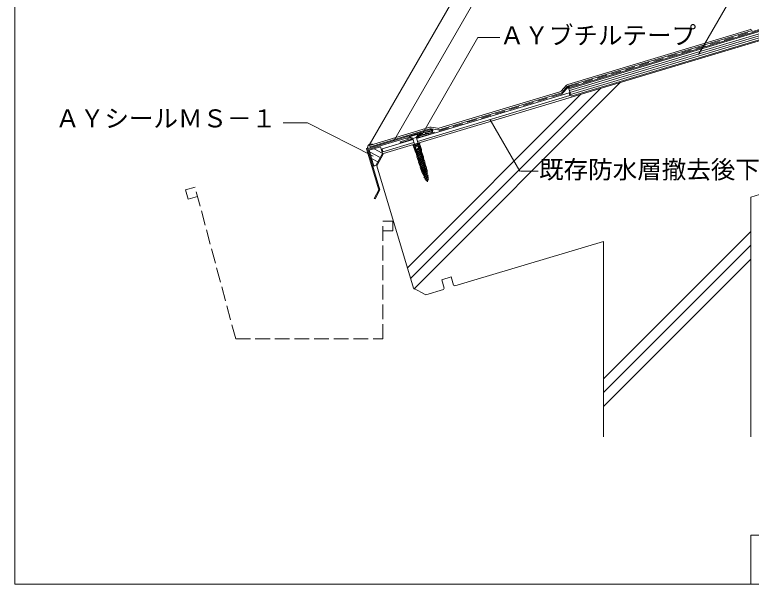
# Model space of a CAD drawing. Units: millimetres, scale not verified. Extents: x -675 to 675, y -471 to 460.
# Drawn here: x -675 to 76, y -440 to 140 of the extents above; entities that cross this region are included whole.
import ezdxf
from ezdxf.enums import TextEntityAlignment as Align

# ---------------------------------------------------------------- set-up
doc = ezdxf.new("R2010")
doc.units = ezdxf.units.MM
doc.header["$LTSCALE"] = 5
doc.linetypes.add('DASHED2', pattern=[3, 2, -1])
doc.linetypes.add('DASHED3', pattern=[4, 3, -1])
for name, color, linetype, lineweight in [('1-2_ハッチング', 6, 'Continuous', 9), ('1-3_断熱材', 5, 'DASHED2', 9), ('1-4_リベットルーフ', 3, 'Continuous', 9), ('1-5_ＦＬ鋼板・ディスク', 7, 'Continuous', 9), ('1-6_アンカー類', 7, 'Continuous', 9), ('1-7_設備', 5, 'DASHED3', 9), ('1-8_下地など', 30, 'Continuous', 18), ('1-A_元図・躯体', 7, 'Continuous', 9), ('E-0', 7, 'Continuous', 9), ('F-F', 7, 'Continuous', 9)]:
    doc.layers.add(name, color=color, linetype=linetype, lineweight=lineweight)
doc.styles.add('ＭＳ ゴシック', font='')
doc.styles.get('ＭＳ ゴシック').set_extended_font_data('MS Gothic')

msp = doc.modelspace()

# ---------------------------------------------------------------- linework, layer by layer
at = {"layer": '1-2_ハッチング', "color": 5}
for p, q in [((-253.365, 19.08), (-263.2, 16.13)), ((-272.265, 13.41), (-282.1, 10.46)), ((-282.1, 10.46), (-281.813, 9.502)), ((-281.813, 9.502), (-270.319, 12.95))]:
    msp.add_line(p, q, dxfattribs=at)
at = {"layer": '1-2_ハッチング'}
for p, q in [((-313.423, 0.373), (-302.592, -5.459)), ((-308.718, 3.518), (-300.548, -0.881)), ((-311.391, -6.4), (-304.963, -9.861)), ((-306.906, -13.47), (-300.398, -1.383)), ((-309.359, -13.173), (-308.127, -13.836)), ((-306.906, -13.47), (-309.075, -14.121))]:
    msp.add_line(p, q, dxfattribs=at)
at = {"layer": '1-2_ハッチング', "color": 5}
msp.add_lwpolyline([(-264.572, 14.674), (-253.078, 18.122), (-253.365, 19.08)], dxfattribs=at)
at = {"layer": '1-2_ハッチング', "color": 3}
for points in [[(-316.529, 3.407), (-316.441, 3.465), (-316.29, 3.566), (-316.144, 3.67), (-316.006, 3.78), (-315.877, 3.896), (-315.76, 4.022), (-315.7, 4.1), (-315.641, 4.189), (-315.554, 4.351), (-315.482, 4.523), (-315.423, 4.704), (-315.376, 4.891), (-315.336, 5.082), (-315.316, 5.193), (-315.296, 5.316), (-315.263, 5.527), (-315.229, 5.735), (-315.188, 5.939), (-315.137, 6.138), (-315.07, 6.329), (-315.023, 6.437), (-314.975, 6.529), (-314.88, 6.684), (-314.772, 6.833), (-314.655, 6.978), (-314.531, 7.12), (-314.405, 7.26), (-314.331, 7.34), (-314.295, 7.381), (-314.232, 7.45), (-314.168, 7.517), (-314.104, 7.583), (-314.037, 7.647), (-313.969, 7.707), (-313.928, 7.74), (-313.841, 7.802), (-313.683, 7.896), (-313.514, 7.974), (-313.337, 8.04)], [(-313.337, 8.04), (-313.155, 8.095), (-312.969, 8.141), (-312.86, 8.164), (-312.738, 8.188), (-312.527, 8.223), (-312.316, 8.249), (-312.107, 8.264), (-311.898, 8.266), (-311.691, 8.254), (-311.572, 8.24), (-311.462, 8.222), (-311.273, 8.181), (-311.086, 8.13), (-310.901, 8.071), (-310.715, 8.005), (-310.531, 7.936), (-310.424, 7.895)]]:
    msp.add_lwpolyline(points, dxfattribs=at)
at = {"layer": '1-2_ハッチング'}
msp.add_lwpolyline([(-309.075, -14.121), (-313.9, 1.964), (-302.434, 5.404), (-300.398, -1.383)], dxfattribs=at)
at = {"layer": '1-3_断熱材'}
for p, q in [((-110.106, 66.755), (116.426, 134.714)), ((-116.734, 60.008), (-111.48, 65.882)), ((-118.108, 59.135), (-250.631, 19.378)), ((-253.833, 19.462), (-262.514, 16.857)), ((-253.833, 19.462), (-250.631, 19.378))]:
    msp.add_line(p, q, dxfattribs=at)
for centre, start, end in [((-109.244, 63.882), 106.699, 138.18833), ((-118.97, 62.008), 286.699, 318.18833)]:
    msp.add_arc(centre, 3, start, end, dxfattribs=at)
at = {"layer": '1-4_リベットルーフ'}
for p, q in [((74.586, 124.772), (-111.499, 68.947)), ((75.433, 123.46), (-110.663, 67.632)), ((-112.873, 68.074), (-118.127, 62.2)), ((-119.501, 61.327), (-242.718, 24.362)), ((-112.037, 66.759), (-117.291, 60.885)), ((-118.665, 60.011), (-242.629, 22.823)), ((-251.963, 25.347), (-313.402, 6.916)), ((-251.874, 23.808), (-312.971, 5.479)), ((-244.103, 24.282), (-250.578, 25.428)), ((-244.014, 22.742), (-250.489, 23.889)), ((-312.971, 5.479), (-313.402, 6.916))]:
    msp.add_line(p, q, dxfattribs=at)
for centre, radius, start, end in [((74.011, 126.688), 2, 286.699, 318.97896), ((74.858, 125.376), 2, 286.699, 318.97896), ((-110.637, 66.074), 3, 106.699, 138.18833), ((-109.801, 64.759), 3, 106.699, 138.18833), ((-120.363, 64.2), 3, 286.699, 318.18833), ((-119.527, 62.885), 3, 286.699, 318.18833), ((-251.101, 22.474), 3, 79.96219, 106.699), ((-251.012, 20.934), 3, 79.96219, 106.699), ((-243.58, 27.236), 3, 259.96219, 286.699), ((-243.491, 25.696), 3, 259.96219, 286.699)]:
    msp.add_arc(centre, radius, start, end, dxfattribs=at)
at = {"layer": '1-5_ＦＬ鋼板・ディスク'}
for p, q in [((-316.515, 3.372), (-250.904, 23.055)), ((-270.684, 14.167), (-276.192, 15.469)), ((-264.937, 15.891), (-261.055, 20.01)), ((-264.937, 15.891), (-264.572, 14.674)), ((-264.572, 14.674), (-260.457, 19.041)), ((-260.457, 19.041), (-250.587, 22.001)), ((-250.314, 21.251), (-256.682, 20.164)), ((-256.682, 20.164), (-256.497, 19.08)), ((-250.042, 20.181), (-256.497, 19.08)), ((-315.145, 2.634), (-276.158, 14.33)), ((-270.319, 12.95), (-276.158, 14.33)), ((-270.684, 14.167), (-270.319, 12.95)), ((-304.031, -38.24), (-316.515, 3.372)), ((-302.847, -38.361), (-315.145, 2.634)), ((-307.804, -47.566), (-302.847, -38.361))]:
    msp.add_line(p, q, dxfattribs=at)
msp.add_lwpolyline([(-307.804, -47.566), (-308.772, -47.045), (-304.031, -38.24)], dxfattribs=at)
for radius, start in [(1.5, 286.699), (0.4, 293.29339)]:
    msp.add_arc((-250.473, 21.618), radius, start, 106.699, dxfattribs=at)
at = {"layer": '1-6_アンカー類'}
for p, q in [((-264.313, 19.032), (-272.934, 16.446)), ((-272.934, 16.446), (-272.721, 15.737)), ((-269.774, 14.15), (-272.721, 15.737)), ((-265.884, 15.011), (-269.409, 13.954)), ((-265.688, 15.376), (-264.101, 18.323)), ((-262.345, 9.6), (-269.385, 7.488)), ((-269.29, 13.557), (-266.076, 2.843)), ((-262.216, 9.169), (-269.256, 7.057)), ((-262.723, 8.129), (-268.259, 6.468)), ((-262.101, 7.794), (-262.819, 8.1)), ((-262.618, 7.43), (-262.819, 8.1)), ((-262.723, 8.129), (-262.216, 9.169)), ((-262.216, 9.169), (-262.345, 9.6)), ((-260.606, 2.813), (-262.101, 7.794)), ((-269.256, 7.057), (-269.385, 7.488)), ((-268.259, 6.468), (-269.256, 7.057)), ((-268.164, 6.497), (-268.595, 5.846)), ((-267.1, 0.865), (-268.595, 5.846)), ((-267.963, 5.827), (-268.164, 6.497)), ((-262.522, 7.459), (-268.058, 5.798)), ((-265.989, -1.098), (-268.058, 5.798)), ((-262.206, 6.405), (-267.742, 4.744)), ((-266.689, 4.33), (-267.541, 4.074)), ((-266.519, 3.858), (-267.397, 3.595)), ((-266.401, 3.372), (-267.254, 3.116)), ((-266.258, 2.893), (-267.11, 2.637)), ((-266.076, -0.811), (-267.1, 0.865)), ((-266.114, 2.414), (-266.966, 2.158)), ((-265.137, -0.843), (-266.89, 5)), ((-265.97, 1.935), (-266.823, 1.679)), ((-265.827, 1.456), (-266.679, 1.2)), ((-265.654, 0.881), (-266.507, 0.626)), ((-263.118, 3.73), (-266.221, 1.639)), ((-265.844, 2.913), (-265.589, 2.064)), ((-265.53, 6.556), (-265.731, 7.227)), ((-262.268, 2.115), (-265.675, -0.181)), ((-261.473, 2.01), (-265.675, -0.181)), ((-265.53, 6.556), (-265.348, 6.82)), ((-265.233, 0.695), (-265.493, 1.561)), ((-265.43, 1.533), (-265.043, 0.244)), ((-265.051, 6.7), (-265.348, 6.82)), ((-265.051, 6.7), (-265.252, 7.371)), ((-265.237, 2.778), (-263.733, 4.543)), ((-264.945, 0.781), (-265.233, 0.695)), ((-264.945, 0.781), (-265.205, 1.648)), ((-261.719, 0.298), (-265.125, -1.999)), ((-260.924, 0.193), (-265.125, -1.999)), ((-264.802, 0.302), (-265.089, 0.216)), ((-264.829, -0.651), (-265.089, 0.216)), ((-265.009, 2.584), (-263.504, 4.348)), ((-264.542, -0.565), (-264.802, 0.302)), ((-263.536, 5.479), (-263.681, 5.963)), ((-263.249, 5.565), (-263.394, 6.049)), ((-261.306, 0.307), (-263.058, 6.149)), ((-262.005, 5.735), (-262.857, 5.479)), ((-261.861, 5.256), (-262.714, 5)), ((-262.654, 3.403), (-262.268, 2.115)), ((-261.717, 4.777), (-262.57, 4.521)), ((-262.019, 3.83), (-262.551, 3.9)), ((-260.453, 0.562), (-262.522, 7.459)), ((-261.574, 4.298), (-262.426, 4.042)), ((-261.43, 3.819), (-262.283, 3.563)), ((-261.473, 2.01), (-262.268, 2.115)), ((-261.286, 3.34), (-262.139, 3.084)), ((-262.108, 1.583), (-261.722, 0.297)), ((-261.143, 2.861), (-261.995, 2.605)), ((-260.97, 2.286), (-261.823, 2.031)), ((-260.924, 0.193), (-261.719, 0.298)), ((-260.453, 0.562), (-261.306, 0.307)), ((-260.078, -3.296), (-261.306, 0.307)), ((-260.387, 0.373), (-261.247, 0.115)), ((-259.195, -3.027), (-260.608, 0.516)), ((-260.606, 2.813), (-260.539, 0.85)), ((-265.137, -0.843), (-265.989, -1.098)), ((-265.087, -1.036), (-265.941, -1.293)), ((-265.064, -4.788), (-265.835, -1.052)), ((-264.936, -1.618), (-265.819, -1.883)), ((-264.784, -2.199), (-265.697, -2.472)), ((-264.633, -2.78), (-265.575, -3.062)), ((-264.482, -3.361), (-265.454, -3.652)), ((-264.331, -3.942), (-265.332, -4.242)), ((-264.18, -4.523), (-265.218, -4.834)), ((-264.73, -6.463), (-265.218, -4.834)), ((-264.18, -4.523), (-265.137, -0.843)), ((-264.884, -0.287), (-264.498, -1.575)), ((-263.7, -6.154), (-264.73, -6.463)), ((-263.576, -6.534), (-264.597, -6.841)), ((-261.176, -1.524), (-264.583, -3.821)), ((-260.381, -1.629), (-264.583, -3.821)), ((-263.33, -10.219), (-264.575, -6.416)), ((-263.389, -7.105), (-264.41, -7.411)), ((-264.339, -2.104), (-263.952, -3.395)), ((-263.7, -6.154), (-264.183, -4.515)), ((-260.629, -3.347), (-264.036, -5.643)), ((-259.835, -3.452), (-264.036, -5.643)), ((-263.946, -1.526), (-261.718, -2.172)), ((-263.862, -1.238), (-261.635, -1.883)), ((-263.792, -3.927), (-263.405, -5.218)), ((-262.455, -9.956), (-263.7, -6.154)), ((-260.08, -5.165), (-263.487, -7.461)), ((-259.285, -5.269), (-263.487, -7.461)), ((-263.245, -5.75), (-262.859, -7.038)), ((-259.537, -6.987), (-262.944, -9.283)), ((-258.743, -7.092), (-262.944, -9.283)), ((-262.076, -7.758), (-260.572, -5.993)), ((-261.848, -7.953), (-260.344, -6.188)), ((-261.562, -0.237), (-261.176, -1.524)), ((-260.381, -1.629), (-261.176, -1.524)), ((-260.164, -0.186), (-261.047, -0.451)), ((-260.375, -5.057), (-261.039, -2.845)), ((-261.016, -2.057), (-260.629, -3.347)), ((-259.941, -0.746), (-260.854, -1.019)), ((-260.088, -4.971), (-260.752, -2.758)), ((-259.718, -1.305), (-260.66, -1.588)), ((-259.835, -3.452), (-260.629, -3.347)), ((-260.469, -3.88), (-260.084, -5.166)), ((-259.495, -1.865), (-260.466, -2.156)), ((-259.272, -2.424), (-260.272, -2.724)), ((-259.285, -5.269), (-260.08, -5.165)), ((-259.04, -2.981), (-260.079, -3.293)), ((-259.582, -4.918), (-260.078, -3.296)), ((-259.924, -5.699), (-259.537, -6.987)), ((-258.552, -4.609), (-259.582, -4.918)), ((-258.528, -8.778), (-259.582, -4.918)), ((-258.743, -7.092), (-259.537, -6.987)), ((-258.455, -4.998), (-259.476, -5.304)), ((-258.297, -5.577), (-259.318, -5.883)), ((-258.139, -6.156), (-259.16, -6.462)), ((-258.552, -4.609), (-259.04, -2.981)), ((-257.981, -6.735), (-259.002, -7.041)), ((-257.823, -7.314), (-258.829, -7.616)), ((-257.653, -8.516), (-258.706, -4.656)), ((-263.202, -7.675), (-264.224, -7.981)), ((-263.015, -8.245), (-264.037, -8.552)), ((-262.829, -8.816), (-263.85, -9.122)), ((-262.642, -9.386), (-263.663, -9.693)), ((-262.455, -9.956), (-263.485, -10.265)), ((-261.867, -11.868), (-262.852, -12.163)), ((-261.545, -15.426), (-262.805, -11.836)), ((-262.7, -7.568), (-262.313, -8.858)), ((-261.701, -12.34), (-262.699, -12.64)), ((-261.485, -12.902), (-262.517, -13.211)), ((-258.991, -8.809), (-262.397, -11.106)), ((-258.196, -8.914), (-262.397, -11.106)), ((-261.29, -13.47), (-262.334, -13.783)), ((-261.668, -11.187), (-262.332, -8.975)), ((-262.153, -9.389), (-261.766, -10.68)), ((-261.096, -14.038), (-262.151, -14.355)), ((-261.381, -11.101), (-262.045, -8.889)), ((-260.902, -14.606), (-261.968, -14.926)), ((-260.707, -15.174), (-261.967, -11.585)), ((-258.444, -10.632), (-261.851, -12.928)), ((-257.649, -10.737), (-261.851, -12.928)), ((-261.607, -11.212), (-261.219, -12.503)), ((-257.898, -12.452), (-261.305, -14.748)), ((-257.103, -12.557), (-261.305, -14.748)), ((-261.06, -13.035), (-260.673, -14.323)), ((-260.785, -12.062), (-258.786, -12.641)), ((-257.352, -14.272), (-260.759, -16.568)), ((-256.557, -14.377), (-260.759, -16.568)), ((-260.701, -11.774), (-258.703, -12.353)), ((-260.514, -14.854), (-260.127, -16.143)), ((-259.378, -7.519), (-258.991, -8.809)), ((-258.196, -8.914), (-258.991, -8.809)), ((-258.831, -9.342), (-258.444, -10.632)), ((-257.664, -7.893), (-258.686, -8.199)), ((-257.498, -8.469), (-258.528, -8.778)), ((-257.649, -10.737), (-258.444, -10.632)), ((-258.284, -11.165), (-257.898, -12.452)), ((-257.369, -15.774), (-258.107, -13.315)), ((-257.047, -10.109), (-258.04, -10.407)), ((-257.115, -14.097), (-258.04, -10.407)), ((-256.982, -10.402), (-257.974, -10.7)), ((-257.103, -12.557), (-257.898, -12.452)), ((-256.849, -10.885), (-257.845, -11.184)), ((-257.081, -15.688), (-257.819, -13.228)), ((-257.738, -12.984), (-257.352, -14.272)), ((-256.689, -11.463), (-257.717, -11.771)), ((-256.53, -12.042), (-257.566, -12.353)), ((-257.047, -10.109), (-257.498, -8.469)), ((-256.371, -12.621), (-257.416, -12.934)), ((-256.557, -14.377), (-257.352, -14.272)), ((-256.277, -13.845), (-257.286, -10.181)), ((-256.211, -13.199), (-257.266, -13.515)), ((-257.192, -14.804), (-256.806, -16.092)), ((-256.038, -13.773), (-257.115, -14.097)), ((-255.52, -15.498), (-256.038, -13.773)), ((-260.707, -15.174), (-261.785, -15.497)), ((-261.267, -17.222), (-261.785, -15.497)), ((-260.19, -16.898), (-261.267, -17.222)), ((-260.032, -17.425), (-261.038, -17.727)), ((-260.281, -19.64), (-261.028, -17.15)), ((-259.888, -17.904), (-260.894, -18.206)), ((-259.744, -18.383), (-260.75, -18.685)), ((-259.601, -18.862), (-260.607, -19.164)), ((-259.443, -19.389), (-260.52, -19.712)), ((-258.681, -22.71), (-260.52, -19.712)), ((-256.802, -16.089), (-260.209, -18.386)), ((-256.008, -16.194), (-260.209, -18.386)), ((-259.443, -19.389), (-260.19, -16.898)), ((-259.968, -16.674), (-259.582, -17.962)), ((-256.26, -17.911), (-259.667, -20.208)), ((-255.465, -18.016), (-259.667, -20.208)), ((-259.573, -17.65), (-259.52, -17.825)), ((-257.618, -18.946), (-259.496, -17.595)), ((-259.423, -18.491), (-259.036, -19.782)), ((-257.474, -19.425), (-259.333, -18.087)), ((-255.714, -19.731), (-259.121, -22.028)), ((-254.92, -19.836), (-259.121, -22.028)), ((-258.912, -19.853), (-258.859, -20.028)), ((-258.876, -20.314), (-258.49, -21.602)), ((-256.957, -21.149), (-258.835, -19.798)), ((-254.658, -21.503), (-258.681, -22.71)), ((-256.814, -21.628), (-258.673, -20.29)), ((-255.168, -21.551), (-258.575, -23.847)), ((-254.374, -21.656), (-258.575, -23.847)), ((-258.33, -22.134), (-257.944, -23.422)), ((-257.963, -18.318), (-258.013, -18.152)), ((-257.676, -18.232), (-257.963, -18.318)), ((-257.757, -16.935), (-257.566, -16.71)), ((-257.676, -18.232), (-257.725, -18.066)), ((-257.618, -18.946), (-256.794, -16.784)), ((-257.529, -17.13), (-257.337, -16.905)), ((-257.474, -19.425), (-256.659, -17.285)), ((-256.957, -21.149), (-256.133, -18.987)), ((-256.814, -21.628), (-255.998, -19.488)), ((-256.008, -16.194), (-256.802, -16.089)), ((-256.699, -16.788), (-256.647, -16.963)), ((-256.646, -16.624), (-256.26, -17.911)), ((-255.52, -15.498), (-256.598, -15.821)), ((-255.851, -18.311), (-256.598, -15.821)), ((-255.434, -16.046), (-256.44, -16.348)), ((-255.291, -16.525), (-256.296, -16.826)), ((-255.465, -18.016), (-256.26, -17.911)), ((-255.147, -17.004), (-256.153, -17.305)), ((-256.1, -18.444), (-255.714, -19.731)), ((-256.039, -18.991), (-255.986, -19.166)), ((-255.003, -17.483), (-256.009, -17.784)), ((-254.774, -17.988), (-255.851, -18.311)), ((-255.013, -18.06), (-255.76, -15.569)), ((-254.92, -19.836), (-255.714, -19.731)), ((-255.554, -20.264), (-255.168, -21.551)), ((-254.374, -21.656), (-255.168, -21.551)), ((-255.008, -22.084), (-254.622, -23.371)), ((-254.658, -21.503), (-254.773, -17.988)), ((-254.622, -23.371), (-258.029, -25.667)), ((-253.828, -23.476), (-258.029, -25.667)), ((-257.784, -23.953), (-257.398, -25.242)), ((-254.09, -25.195), (-257.268, -27.372)), ((-253.389, -27.316), (-256.135, -28.748)), ((-253.828, -23.476), (-254.622, -23.371)), ((-254.462, -23.903), (-254.183, -24.834)), ((-253.295, -25.3), (-254.09, -25.195))]:
    msp.add_line(p, q, dxfattribs=at)
for points in [[(-264.313, 19.032), (-264.101, 18.323), (-272.721, 15.737)], [(-265.765, 14.614), (-262.551, 3.9), (-266.076, 2.843)], [(-265.252, 7.371), (-265.348, 6.82), (-265.731, 7.227)], [(-265.675, -0.181), (-264.884, -0.287), (-261.473, 2.01)], [(-265.125, -1.999), (-264.335, -2.105), (-260.924, 0.193)], [(-264.583, -3.821), (-263.792, -3.927), (-260.381, -1.629)], [(-264.036, -5.643), (-263.245, -5.75), (-259.835, -3.452)], [(-263.487, -7.461), (-262.696, -7.567), (-259.285, -5.269)], [(-262.944, -9.283), (-262.153, -9.389), (-258.743, -7.092)], [(-261.967, -11.585), (-262.959, -11.883), (-263.485, -10.265)], [(-262.397, -11.106), (-261.607, -11.212), (-258.196, -8.914)], [(-261.851, -12.928), (-261.06, -13.035), (-257.649, -10.737)], [(-261.305, -14.748), (-260.514, -14.854), (-257.103, -12.557)], [(-260.759, -16.568), (-259.968, -16.674), (-256.557, -14.377)], [(-260.209, -18.386), (-259.419, -18.492), (-256.008, -16.194)], [(-259.667, -20.208), (-258.876, -20.314), (-255.465, -18.016)], [(-259.121, -22.028), (-258.33, -22.134), (-254.92, -19.836)], [(-258.575, -23.847), (-257.784, -23.953), (-254.374, -21.656)], [(-258.029, -25.667), (-257.238, -25.773), (-253.828, -23.476)], [(-253.838, -27.108), (-256.135, -28.748), (-255.489, -28.934)], [(-255.489, -28.934), (-253.389, -27.316), (-253.838, -27.108)]]:
    msp.add_lwpolyline(points, dxfattribs=at)
for points in [[(-262.019, 3.83), (-266.221, 1.639), (-265.43, 1.533)], [(-256.484, -27.477), (-253.295, -25.3), (-257.268, -27.372)]]:
    msp.add_lwpolyline(points, close=True, dxfattribs=at)
for centre, radius, start, end in [((-264.807, 14.902), 1, 151.699, 196.699), ((-270.248, 13.27), 1, 16.699, 61.699), ((-264.248, 1.935), 1.3, 139.5574, 196.699), ((-264.248, 1.935), 1, 139.5574, 196.699), ((-264.494, 5.192), 1, 319.5574, 16.699), ((-264.494, 5.192), 1.3, 319.5574, 16.699), ((-263.584, -0.278), 1.3, 196.699, 253.8406), ((-263.584, -0.278), 1, 196.699, 253.8406), ((-261.997, -3.132), 1, 16.699, 73.8406), ((-261.997, -3.132), 1.3, 16.699, 73.8406), ((-261.333, -5.344), 1, 319.5574, 16.699), ((-261.333, -5.344), 1.3, 319.5574, 16.699), ((-261.087, -8.601), 1.3, 139.5574, 196.699), ((-261.087, -8.601), 1, 139.5574, 196.699), ((-260.423, -10.814), 1.3, 196.699, 253.8406), ((-260.423, -10.814), 1, 196.699, 253.8406), ((-259.065, -13.602), 1, 16.699, 73.8406), ((-259.065, -13.602), 1.3, 16.699, 73.8406), ((-259.525, -17.635), 0.05, 54.26759, 196.699), ((-259.041, -17.681), 0.5, 196.699, 234.26759), ((-258.864, -19.838), 0.05, 54.26759, 196.699), ((-258.381, -19.884), 0.5, 196.699, 234.26759), ((-256.768, -17.778), 1.3, 139.5574, 196.699), ((-256.768, -17.778), 1, 139.5574, 196.699), ((-258.327, -16.062), 1, 319.5574, 16.699), ((-258.327, -16.062), 1.3, 319.5574, 16.699), ((-256.747, -16.802), 0.05, 16.699, 159.13041), ((-257.126, -17.107), 0.5, 339.13041, 16.699), ((-256.086, -19.005), 0.05, 16.699, 159.13041), ((-256.465, -19.31), 0.5, 339.13041, 16.699), ((-248.307, -22.897), 9.383, 197.8516, 206.00147), ((-248.307, -22.897), 9.383, 209.25661, 216.83226), ((-248.307, -22.897), 9.383, 220.05111, 230.64953), ((-263.217, -27.37), 9.383, 342.74847, 358.20992), ((-263.217, -27.37), 9.383, 13.40332, 15.68014), ((-263.217, -27.37), 9.383, 1.59957, 9.86362)]:
    msp.add_arc(centre, radius, start, end, dxfattribs=at)
at = {"layer": '1-7_設備'}
msp.add_line((-449.863, -190.193), (-491.274, -35.644), dxfattribs=at)
for points in [[(-491.274, -35.644), (-500.933, -38.233), (-498.345, -47.892), (-488.686, -45.304)], [(-449.863, -190.193), (-299.863, -190.193), (-299.863, -70.193)], [(-299.863, -70.193), (-289.863, -70.193), (-289.863, -80.193), (-299.863, -80.193)]]:
    msp.add_lwpolyline(points, dxfattribs=at)
at = {"layer": '1-8_下地など'}
for p, q in [((-110.629, 65.554), (116.713, 133.756)), ((-110.341, 64.597), (117, 132.798)), ((-109.767, 62.681), (117.575, 130.882)), ((-109.192, 60.765), (118.15, 128.967)), ((-108.617, 58.85), (118.724, 127.051)), ((-108.043, 56.934), (119.299, 125.135)), ((-265.539, 13.862), (-110.15, 60.478)), ((-108.043, 56.934), (-110.629, 65.554)), ((-109.288, 57.604), (-110.15, 60.478)), ((-264.677, 10.988), (-109.288, 57.604)), ((-300.757, 3.296), (-269.064, 12.804)), ((-299.895, 0.423), (-268.202, 9.931)), ((-300.757, 3.296), (-299.895, 0.423))]:
    msp.add_line(p, q, dxfattribs=at)
at = {"layer": '1-A_元図・躯体'}
for p, q in [((-299.321, -1.493), (117.862, 123.66)), ((-58.05, 70.887), (-268.378, -139.44)), ((-78.253, 64.827), (-271.641, -128.561)), ((-98.456, 58.766), (-274.905, -117.683)), ((75, -45.803), (404.682, 53.1)), ((-306.026, -13.944), (-299.321, -1.493)), ((-268.671, -138.462), (-306.026, -13.944)), ((75, -45.803), (75, -290)), ((75, -80.722), (-75, -230.722)), ((75, -94.864), (-75, -244.864)), ((75, -109.007), (-75, -259.007)), ((-239.936, -129.842), (-230.358, -126.968)), ((-227.772, -135.589), (-230.358, -126.968)), ((-237.35, -138.462), (-239.936, -129.842)), ((-268.671, -138.462), (-256.219, -145.167)), ((-238.02, -139.707), (-256.219, -145.167)), ((-238.02, -139.707), (-237.35, -138.462)), ((-227.772, -135.589), (-226.527, -136.259))]:
    msp.add_line(p, q, dxfattribs=at)
msp.add_lwpolyline([(-226.527, -136.259), (-75, -90.802), (-75, -290)], dxfattribs=at)
at = {"layer": 'E-0'}
for p, q in [((21.72, 99.322), (167.37, 351.596)), ((-313.821, 7.281), (-185.176, 230.102)), ((-288.868, 11.416), (-192.702, 177.98)), ((-260.649, 16.865), (-202.963, 116.78)), ((-202.963, 116.78), (-180.719, 116.78)), ((-190.435, 32.938), (-160.171, -19.481)), ((-159.787, -19.487), (-141.567, -19.487))]:
    msp.add_line(p, q, dxfattribs=at)
msp.add_lwpolyline([(-309.6, -4.232), (-376.505, 29.841), (-401.505, 29.841)], dxfattribs=at)
at = {"layer": 'F-F'}
for p, q in [((-675, 460), (-675, -440)), ((75, -440), (75, -390))]:
    msp.add_line(p, q, dxfattribs=at)
for points in [[(-675, 460), (675, 460), (675, -440), (-675, -440)], [(675, -390), (200.591, -390), (75, -390)]]:
    msp.add_lwpolyline(points, dxfattribs=at)

# ---------------------------------------------------------------- texts
at = {"layer": 'E-0', "style": 'ＭＳ ゴシック'}
for s, p in [('ＡＹブチルテープ', (-180.719, 104.28)), ('ＡＹシールＭＳ－１', (-633.605, 19.737)), ('既存防水層撤去後下地調整など', (-140.699, -32.334))]:
    msp.add_text(s, height=18.33, dxfattribs=at).set_placement(p, align=Align.BOTTOM_LEFT)

doc.saveas('drawing.dxf')
